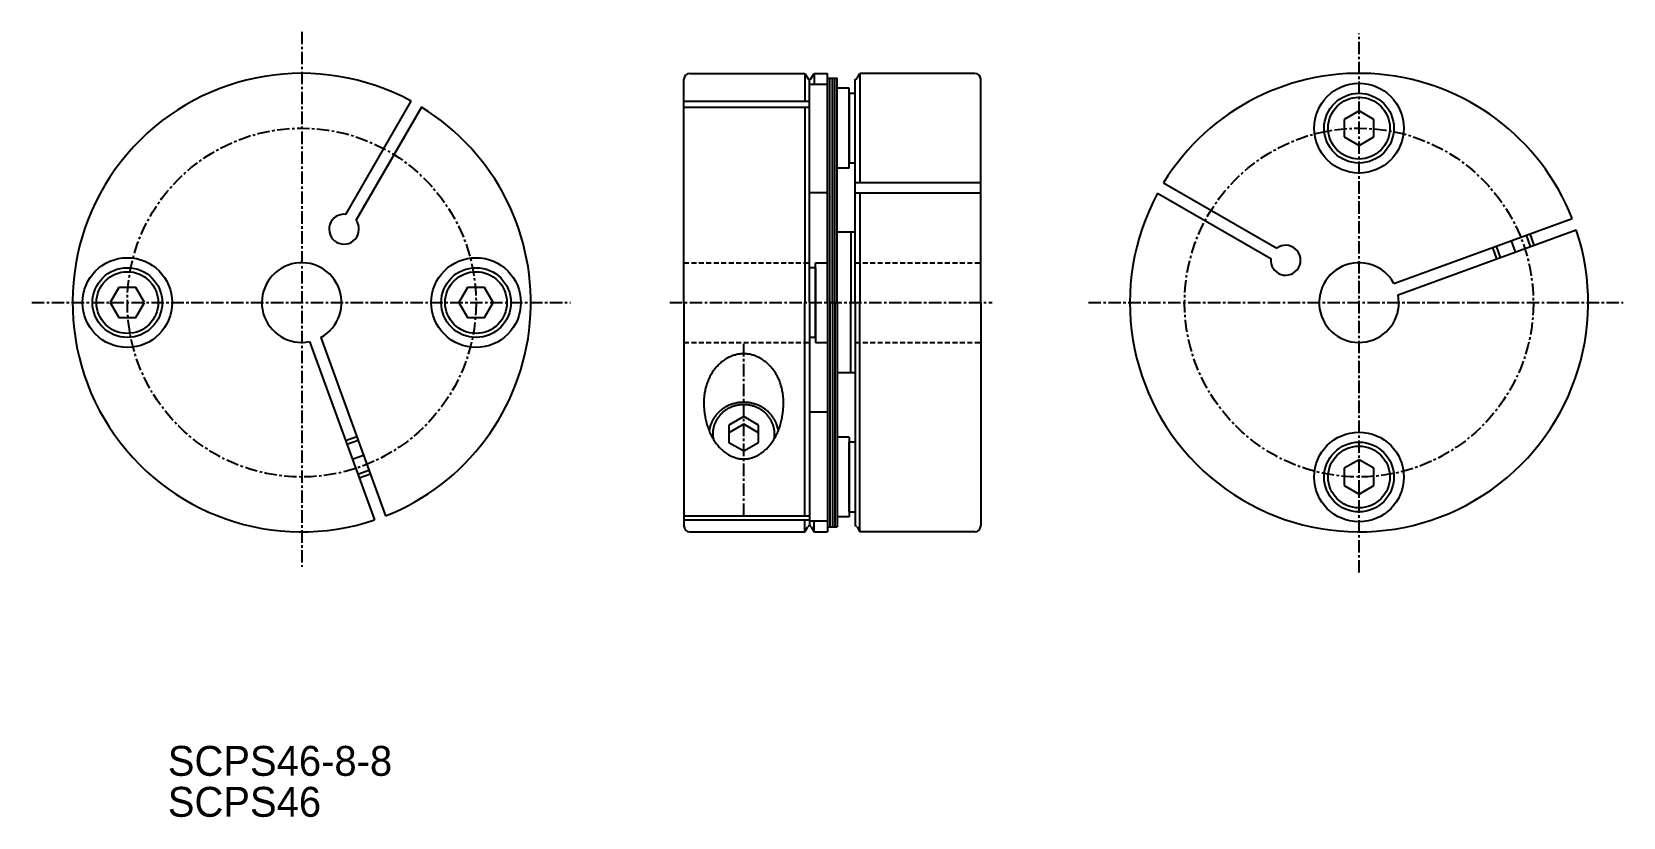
# Model space of a CAD drawing. Extents: x 57 to 216, y 29 to 107.
import ezdxf

# ---------------------------------------------------------------- set-up
doc = ezdxf.new("R2010")
doc.units = 0
doc.linetypes.add('CENTER', pattern=[2, 1.25, -0.25, 0.25, -0.25])
doc.linetypes.add('DASHED', pattern=[0.75, 0.5, -0.25])
doc.layers.get('0').update_dxf_attribs({"linetype": 'CONTINUOUS'})
doc.layers.add('CENTER', color=1, linetype='CENTER')

msp = doc.modelspace()

# ---------------------------------------------------------------- linework, layer by layer
at = {"color": 7, "linetype": 'CONTINUOUS'}
for p, q in [((122.15, 80.27), (122.15, 102.67)), ((122.75, 103.27), (134.29, 103.27)), ((134.29, 103.27), (134.29, 100.48)), ((134.29, 103.27), (134.58, 102.77)), ((134.75, 80.27), (134.75, 102.67)), ((134.93, 102.77), (135.21, 103.27)), ((135.21, 103.27), (135.21, 102.17)), ((135.21, 103.27), (136.55, 103.27)), ((136.55, 89.86), (136.55, 103.27)), ((136.55, 80.27), (136.55, 102.77)), ((136.55, 102.77), (137.55, 102.77)), ((136.8, 80.27), (136.8, 102.77)), ((137.05, 80.27), (137.05, 102.77)), ((137.3, 80.27), (137.3, 102.77)), ((137.55, 80.27), (137.55, 102.77)), ((139.35, 80.27), (139.35, 102.67)), ((139.53, 102.77), (139.81, 103.27)), ((139.81, 103.27), (139.81, 92.29)), ((151.35, 103.27), (139.81, 103.27)), ((151.95, 80.27), (151.95, 102.67)), ((134.75, 102.17), (136.55, 102.17)), ((138.75, 101.77), (137.55, 101.77)), ((138.75, 93.77), (138.75, 101.77)), ((138.75, 101.27), (138.75, 94.27)), ((138.75, 101.27), (139.35, 101.27)), ((94.76, 100.48), (88.2, 89.12)), ((95.8, 99.88), (89.24, 88.52)), ((122.15, 100.48), (134.75, 100.48)), ((122.15, 99.88), (134.75, 99.88)), ((134.29, 99.88), (134.29, 80.27)), ((189.91, 99.5), (188.41, 98.64)), ((191.41, 98.64), (189.91, 99.5)), ((188.41, 98.64), (188.41, 96.91)), ((191.41, 96.91), (191.41, 98.64)), ((188.41, 96.91), (189.91, 96.04)), ((189.91, 96.04), (191.41, 96.91)), ((139.35, 94.27), (138.75, 94.27)), ((138.75, 93.77), (137.55, 93.77)), ((136.55, 91.27), (134.75, 91.27)), ((151.95, 92.29), (139.35, 92.29)), ((151.95, 91.25), (139.35, 91.25)), ((139.81, 91.25), (139.81, 80.27)), ((169.7, 91.25), (181.06, 84.69)), ((170.3, 92.29), (181.66, 85.73)), ((193.42, 82.19), (211.31, 88.7)), ((137.55, 80.27), (137.55, 87.32)), ((139.35, 87.32), (137.55, 87.32)), ((138.89, 87.32), (138.89, 80.27)), ((193.83, 81.06), (211.72, 87.57)), ((135.35, 83.77), (134.75, 83.77)), ((135.35, 80.27), (135.35, 84.27)), ((135.35, 84.27), (136.55, 84.27)), ((135.35, 83.77), (135.35, 80.27)), ((65.42, 81.77), (64.55, 80.27)), ((67.15, 81.77), (65.42, 81.77)), ((68.02, 80.27), (67.15, 81.77)), ((100.42, 81.77), (99.55, 80.27)), ((102.15, 81.77), (100.42, 81.77)), ((103.02, 80.27), (102.15, 81.77)), ((64.55, 80.27), (65.42, 78.77)), ((67.15, 78.77), (68.02, 80.27)), ((99.55, 80.27), (100.42, 78.77)), ((102.15, 78.77), (103.02, 80.27)), ((122.15, 80.27), (122.15, 57.87)), ((134.29, 58.87), (134.29, 80.27)), ((134.75, 80.27), (134.75, 57.87)), ((135.35, 76.77), (135.35, 80.27)), ((135.35, 80.27), (135.35, 76.27)), ((136.55, 80.27), (136.55, 57.77)), ((136.8, 80.27), (136.8, 57.77)), ((137.05, 80.27), (137.05, 57.77)), ((137.3, 80.27), (137.3, 57.77)), ((137.55, 80.27), (137.55, 73.22)), ((137.55, 80.27), (137.55, 57.77)), ((138.89, 73.22), (138.89, 80.27)), ((139.35, 80.27), (139.35, 57.87)), ((139.81, 57.27), (139.81, 80.27)), ((151.95, 80.27), (151.95, 57.87)), ((65.42, 78.77), (67.15, 78.77)), ((100.42, 78.77), (102.15, 78.77)), ((85.7, 76.76), (92.21, 58.87)), ((135.35, 76.77), (134.75, 76.77)), ((84.57, 76.35), (91.09, 58.46)), ((135.35, 76.27), (136.55, 76.27)), ((139.35, 73.22), (137.55, 73.22)), ((136.55, 70.69), (136.55, 57.27)), ((128.15, 68.84), (126.65, 67.98)), ((129.65, 67.98), (128.15, 68.84)), ((136.55, 69.27), (134.75, 69.27)), ((128.15, 68.07), (126.65, 67.2)), ((126.65, 67.98), (126.65, 66.24)), ((129.65, 67.2), (128.15, 68.07)), ((129.65, 66.24), (129.65, 67.98)), ((126.65, 66.24), (128.15, 65.38)), ((128.15, 65.38), (129.65, 66.24)), ((138.75, 66.77), (137.55, 66.77)), ((138.75, 66.77), (138.75, 58.77)), ((138.75, 59.27), (138.75, 66.27)), ((139.35, 66.27), (138.75, 66.27)), ((189.91, 64.5), (188.41, 63.64)), ((191.41, 63.64), (189.91, 64.5)), ((188.41, 63.64), (188.41, 61.91)), ((191.41, 61.91), (191.41, 63.64)), ((188.41, 61.91), (189.91, 61.04)), ((189.91, 61.04), (191.41, 61.91)), ((138.75, 59.27), (139.35, 59.27)), ((122.15, 58.87), (134.75, 58.87)), ((122.15, 58.46), (134.75, 58.46)), ((134.29, 57.27), (134.29, 58.46)), ((134.29, 57.27), (134.58, 57.77)), ((134.75, 58.38), (136.55, 58.38)), ((134.93, 57.77), (135.21, 57.27)), ((135.21, 57.27), (135.21, 58.38)), ((136.55, 57.77), (137.55, 57.77)), ((138.75, 58.77), (137.55, 58.77)), ((139.53, 57.77), (139.81, 57.27)), ((122.75, 57.27), (134.29, 57.27)), ((135.21, 57.27), (136.55, 57.27)), ((151.35, 57.27), (139.81, 57.27))]:
    msp.add_line(p, q, dxfattribs=at)
at = {"color": 3, "linetype": 'CONTINUOUS'}
for p, q in [((207.12, 85.9), (206.71, 87.03)), ((207.5, 86.04), (207.09, 87.16)), ((203.74, 84.67), (203.33, 85.8)), ((204.12, 84.8), (203.71, 85.93)), ((88.18, 66.44), (89.31, 66.85)), ((88.32, 66.07), (89.45, 66.48)), ((89.41, 63.06), (90.54, 63.47)), ((89.55, 62.68), (90.68, 63.09))]:
    msp.add_line(p, q, dxfattribs=at)
at = {"color": 3, "linetype": 'DASHED'}
for p, q in [((122.15, 84.27), (134.75, 84.27)), ((139.35, 84.27), (151.95, 84.27)), ((122.15, 76.27), (134.75, 76.27)), ((139.35, 76.27), (151.95, 76.27))]:
    msp.add_line(p, q, dxfattribs=at)
at = {"color": 7, "linetype": 'CONTINUOUS'}
for points in [[(132.15, 70.25, 0), (132.15, 70.37, 0), (132.15, 70.49, 0), (132.14, 70.61, 0), (132.13, 70.73, 0), (132.12, 70.85, 0), (132.11, 70.96, 0), (132.09, 71.08, 0), (132.08, 71.2, 0), (132.06, 71.32, 0), (132.03, 71.43, 0), (132.01, 71.55, 0), (131.98, 71.67, 0), (131.95, 71.78, 0), (131.92, 71.89, 0), (131.88, 72, 0), (131.85, 72.12, 0), (131.81, 72.23, 0), (131.77, 72.34, 0), (131.73, 72.44, 0), (131.68, 72.55, 0), (131.63, 72.65, 0), (131.58, 72.76, 0), (131.53, 72.86, 0), (131.48, 72.96, 0), (131.42, 73.06, 0), (131.37, 73.16, 0), (131.31, 73.25, 0), (131.25, 73.34, 0), (131.18, 73.44, 0), (131.12, 73.53, 0), (131.05, 73.61, 0), (130.98, 73.7, 0), (130.91, 73.78, 0), (130.84, 73.87, 0), (130.76, 73.94, 0), (130.69, 74.02, 0), (130.61, 74.1, 0), (130.54, 74.17, 0), (130.46, 74.24, 0), (130.38, 74.31, 0), (130.29, 74.37, 0), (130.21, 74.44, 0), (130.12, 74.5, 0), (130.04, 74.55, 0), (129.95, 74.61, 0), (129.86, 74.66, 0), (129.77, 74.71, 0), (129.68, 74.76, 0), (129.59, 74.8, 0), (129.5, 74.84, 0), (129.41, 74.88, 0), (129.31, 74.92, 0), (129.22, 74.95, 0), (129.12, 74.98, 0), (129.03, 75.01, 0), (128.93, 75.04, 0), (128.84, 75.06, 0), (128.74, 75.08, 0), (128.64, 75.09, 0), (128.54, 75.11, 0), (128.45, 75.12, 0), (128.35, 75.12, 0), (128.25, 75.13, 0), (128.15, 75.13, 0), (128.06, 75.13, 0), (127.96, 75.12, 0), (127.86, 75.12, 0), (127.76, 75.11, 0), (127.66, 75.09, 0), (127.57, 75.08, 0), (127.47, 75.06, 0), (127.37, 75.04, 0), (127.28, 75.01, 0), (127.18, 74.98, 0), (127.09, 74.95, 0), (126.99, 74.92, 0), (126.9, 74.88, 0), (126.81, 74.84, 0), (126.71, 74.8, 0), (126.62, 74.76, 0), (126.53, 74.71, 0), (126.44, 74.66, 0), (126.35, 74.61, 0), (126.27, 74.55, 0), (126.18, 74.5, 0), (126.1, 74.44, 0), (126.01, 74.37, 0), (125.93, 74.31, 0), (125.85, 74.24, 0), (125.77, 74.17, 0), (125.69, 74.1, 0), (125.61, 74.02, 0), (125.54, 73.94, 0), (125.47, 73.87, 0), (125.39, 73.78, 0), (125.32, 73.7, 0), (125.26, 73.61, 0), (125.19, 73.53, 0), (125.12, 73.44, 0), (125.06, 73.34, 0), (125, 73.25, 0), (124.94, 73.16, 0), (124.88, 73.06, 0), (124.83, 72.96, 0), (124.77, 72.86, 0), (124.72, 72.76, 0), (124.67, 72.65, 0), (124.62, 72.55, 0), (124.58, 72.44, 0), (124.54, 72.34, 0), (124.5, 72.23, 0), (124.46, 72.12, 0), (124.42, 72, 0), (124.39, 71.89, 0), (124.36, 71.78, 0), (124.33, 71.67, 0), (124.3, 71.55, 0), (124.27, 71.43, 0), (124.25, 71.32, 0), (124.23, 71.2, 0), (124.21, 71.08, 0), (124.2, 70.96, 0), (124.18, 70.85, 0), (124.17, 70.73, 0), (124.16, 70.61, 0), (124.16, 70.49, 0), (124.15, 70.37, 0), (124.15, 70.25, 0)], [(124.15, 70.25, 0), (124.15, 70.11, 0), (124.16, 69.97, 0), (124.16, 69.83, 0), (124.17, 69.69, 0), (124.18, 69.55, 0), (124.2, 69.42, 0), (124.21, 69.28, 0), (124.23, 69.14, 0), (124.25, 69.01, 0), (124.27, 68.87, 0), (124.3, 68.74, 0), (124.33, 68.6, 0), (124.36, 68.47, 0), (124.39, 68.34, 0), (124.42, 68.21, 0), (124.46, 68.08, 0), (124.5, 67.95, 0), (124.54, 67.82, 0), (124.58, 67.7, 0), (124.62, 67.57, 0), (124.67, 67.45, 0), (124.72, 67.33, 0), (124.77, 67.21, 0), (124.83, 67.1, 0), (124.88, 66.98, 0), (124.94, 66.87, 0), (125, 66.76, 0), (125.06, 66.65, 0), (125.12, 66.54, 0), (125.19, 66.44, 0), (125.26, 66.34, 0), (125.32, 66.24, 0), (125.39, 66.14, 0), (125.47, 66.05, 0), (125.54, 65.95, 0), (125.61, 65.86, 0), (125.69, 65.78, 0), (125.77, 65.69, 0), (125.85, 65.61, 0), (125.93, 65.53, 0), (126.01, 65.46, 0), (126.1, 65.38, 0), (126.18, 65.31, 0), (126.27, 65.25, 0), (126.35, 65.18, 0), (126.44, 65.12, 0), (126.53, 65.06, 0), (126.62, 65.01, 0), (126.71, 64.96, 0), (126.81, 64.91, 0), (126.9, 64.86, 0), (126.99, 64.82, 0), (127.09, 64.78, 0), (127.18, 64.75, 0), (127.28, 64.71, 0), (127.37, 64.68, 0), (127.47, 64.66, 0), (127.57, 64.64, 0), (127.66, 64.62, 0), (127.76, 64.6, 0), (127.86, 64.59, 0), (127.96, 64.58, 0), (128.06, 64.58, 0), (128.15, 64.58, 0), (128.25, 64.58, 0), (128.35, 64.58, 0), (128.45, 64.59, 0), (128.54, 64.6, 0), (128.64, 64.62, 0), (128.74, 64.64, 0), (128.84, 64.66, 0), (128.93, 64.68, 0), (129.03, 64.71, 0), (129.12, 64.75, 0), (129.22, 64.78, 0), (129.31, 64.82, 0), (129.41, 64.86, 0), (129.5, 64.91, 0), (129.59, 64.96, 0), (129.68, 65.01, 0), (129.77, 65.06, 0), (129.86, 65.12, 0), (129.95, 65.18, 0), (130.04, 65.25, 0), (130.12, 65.31, 0), (130.21, 65.38, 0), (130.29, 65.46, 0), (130.38, 65.53, 0), (130.46, 65.61, 0), (130.54, 65.69, 0), (130.61, 65.78, 0), (130.69, 65.86, 0), (130.76, 65.95, 0), (130.84, 66.05, 0), (130.91, 66.14, 0), (130.98, 66.24, 0), (131.05, 66.34, 0), (131.12, 66.44, 0), (131.18, 66.54, 0), (131.25, 66.65, 0), (131.31, 66.76, 0), (131.37, 66.87, 0), (131.42, 66.98, 0), (131.48, 67.1, 0), (131.53, 67.21, 0), (131.58, 67.33, 0), (131.63, 67.45, 0), (131.68, 67.57, 0), (131.73, 67.7, 0), (131.77, 67.82, 0), (131.81, 67.95, 0), (131.85, 68.08, 0), (131.88, 68.21, 0), (131.92, 68.34, 0), (131.95, 68.47, 0), (131.98, 68.6, 0), (132.01, 68.74, 0), (132.03, 68.87, 0), (132.06, 69.01, 0), (132.08, 69.14, 0), (132.09, 69.28, 0), (132.11, 69.42, 0), (132.12, 69.55, 0), (132.13, 69.69, 0), (132.14, 69.83, 0), (132.15, 69.97, 0), (132.15, 70.11, 0), (132.15, 70.25, 0)], [(131.62, 67.42, 0), (131.61, 67.49, 0), (131.6, 67.57, 0), (131.58, 67.64, 0), (131.56, 67.71, 0), (131.54, 67.78, 0), (131.53, 67.85, 0), (131.5, 67.92, 0), (131.48, 67.99, 0), (131.46, 68.06, 0), (131.43, 68.13, 0), (131.4, 68.2, 0), (131.37, 68.27, 0), (131.34, 68.34, 0), (131.3, 68.4, 0), (131.27, 68.47, 0), (131.23, 68.54, 0), (131.19, 68.6, 0), (131.16, 68.66, 0), (131.11, 68.73, 0), (131.07, 68.79, 0), (131.03, 68.85, 0), (130.98, 68.91, 0), (130.94, 68.97, 0), (130.89, 69.03, 0), (130.84, 69.08, 0), (130.79, 69.14, 0), (130.73, 69.19, 0), (130.68, 69.25, 0), (130.63, 69.3, 0), (130.57, 69.35, 0), (130.51, 69.4, 0), (130.45, 69.45, 0), (130.39, 69.5, 0), (130.33, 69.55, 0), (130.27, 69.59, 0), (130.21, 69.64, 0), (130.14, 69.68, 0), (130.08, 69.72, 0), (130.01, 69.76, 0), (129.95, 69.8, 0), (129.88, 69.84, 0), (129.81, 69.87, 0), (129.74, 69.9, 0), (129.67, 69.94, 0), (129.6, 69.97, 0), (129.53, 70, 0), (129.45, 70.03, 0), (129.38, 70.05, 0), (129.31, 70.08, 0), (129.23, 70.1, 0), (129.16, 70.12, 0), (129.08, 70.14, 0), (129.01, 70.16, 0), (128.93, 70.18, 0), (128.85, 70.2, 0), (128.78, 70.21, 0), (128.7, 70.22, 0), (128.62, 70.23, 0), (128.54, 70.24, 0), (128.47, 70.25, 0), (128.39, 70.26, 0), (128.31, 70.26, 0), (128.23, 70.26, 0), (128.15, 70.26, 0), (128.07, 70.26, 0), (128, 70.26, 0), (127.92, 70.26, 0), (127.84, 70.25, 0), (127.76, 70.24, 0), (127.68, 70.23, 0), (127.61, 70.22, 0), (127.53, 70.21, 0), (127.45, 70.2, 0), (127.38, 70.18, 0), (127.3, 70.16, 0), (127.22, 70.14, 0), (127.15, 70.12, 0), (127.07, 70.1, 0), (127, 70.08, 0), (126.92, 70.05, 0), (126.85, 70.03, 0), (126.78, 70, 0), (126.71, 69.97, 0), (126.64, 69.94, 0), (126.56, 69.9, 0), (126.5, 69.87, 0), (126.43, 69.84, 0), (126.36, 69.8, 0), (126.29, 69.76, 0), (126.23, 69.72, 0), (126.16, 69.68, 0), (126.1, 69.64, 0), (126.03, 69.59, 0), (125.97, 69.55, 0), (125.91, 69.5, 0), (125.85, 69.45, 0), (125.79, 69.4, 0), (125.74, 69.35, 0), (125.68, 69.3, 0), (125.62, 69.25, 0), (125.57, 69.19, 0), (125.52, 69.14, 0), (125.47, 69.08, 0), (125.42, 69.03, 0), (125.37, 68.97, 0), (125.32, 68.91, 0), (125.28, 68.85, 0), (125.23, 68.79, 0), (125.19, 68.73, 0), (125.15, 68.66, 0), (125.11, 68.6, 0), (125.07, 68.54, 0), (125.04, 68.47, 0), (125, 68.4, 0), (124.97, 68.34, 0), (124.94, 68.27, 0), (124.91, 68.2, 0), (124.88, 68.13, 0), (124.85, 68.06, 0), (124.83, 67.99, 0), (124.8, 67.92, 0), (124.78, 67.85, 0), (124.76, 67.78, 0), (124.74, 67.71, 0), (124.72, 67.64, 0), (124.71, 67.57, 0), (124.7, 67.49, 0), (124.69, 67.42, 0)], [(131.2, 66.57, 0), (131.21, 66.65, 0), (131.23, 66.73, 0), (131.24, 66.81, 0), (131.24, 66.89, 0), (131.25, 66.97, 0), (131.25, 67.05, 0), (131.25, 67.13, 0), (131.25, 67.21, 0), (131.25, 67.29, 0), (131.24, 67.37, 0), (131.23, 67.45, 0), (131.22, 67.53, 0), (131.21, 67.61, 0), (131.19, 67.68, 0), (131.17, 67.76, 0), (131.15, 67.84, 0), (131.13, 67.92, 0), (131.11, 67.99, 0), (131.08, 68.07, 0), (131.05, 68.15, 0), (131.02, 68.22, 0), (130.99, 68.29, 0), (130.95, 68.37, 0), (130.91, 68.44, 0), (130.87, 68.51, 0), (130.83, 68.58, 0), (130.79, 68.65, 0), (130.74, 68.71, 0), (130.69, 68.78, 0), (130.64, 68.84, 0), (130.59, 68.91, 0), (130.54, 68.97, 0), (130.48, 69.03, 0), (130.43, 69.09, 0), (130.37, 69.15, 0), (130.31, 69.2, 0), (130.25, 69.26, 0), (130.18, 69.31, 0), (130.12, 69.36, 0), (130.05, 69.41, 0), (129.98, 69.46, 0), (129.91, 69.51, 0), (129.84, 69.55, 0), (129.77, 69.6, 0), (129.7, 69.64, 0), (129.62, 69.68, 0), (129.55, 69.71, 0), (129.47, 69.75, 0), (129.39, 69.78, 0), (129.31, 69.81, 0), (129.24, 69.84, 0), (129.16, 69.87, 0), (129.07, 69.89, 0), (128.99, 69.91, 0), (128.91, 69.94, 0), (128.83, 69.95, 0), (128.75, 69.97, 0), (128.66, 69.98, 0), (128.58, 70, 0), (128.49, 70.01, 0), (128.41, 70.01, 0), (128.32, 70.02, 0), (128.24, 70.02, 0), (128.15, 70.02, 0), (128.07, 70.02, 0), (127.98, 70.02, 0), (127.9, 70.01, 0), (127.81, 70.01, 0), (127.73, 70, 0), (127.64, 69.98, 0), (127.56, 69.97, 0), (127.48, 69.95, 0), (127.39, 69.94, 0), (127.31, 69.91, 0), (127.23, 69.89, 0), (127.15, 69.87, 0), (127.07, 69.84, 0), (126.99, 69.81, 0), (126.91, 69.78, 0), (126.83, 69.75, 0), (126.76, 69.71, 0), (126.68, 69.68, 0), (126.61, 69.64, 0), (126.53, 69.6, 0), (126.46, 69.55, 0), (126.39, 69.51, 0), (126.32, 69.46, 0), (126.25, 69.41, 0), (126.19, 69.36, 0), (126.12, 69.31, 0), (126.06, 69.26, 0), (126, 69.2, 0), (125.94, 69.15, 0), (125.88, 69.09, 0), (125.82, 69.03, 0), (125.77, 68.97, 0), (125.71, 68.91, 0), (125.66, 68.84, 0), (125.61, 68.78, 0), (125.56, 68.71, 0), (125.52, 68.65, 0), (125.47, 68.58, 0), (125.43, 68.51, 0), (125.39, 68.44, 0), (125.36, 68.37, 0), (125.32, 68.29, 0), (125.29, 68.22, 0), (125.25, 68.15, 0), (125.23, 68.07, 0), (125.2, 67.99, 0), (125.17, 67.92, 0), (125.15, 67.84, 0), (125.13, 67.76, 0), (125.11, 67.68, 0), (125.1, 67.61, 0), (125.08, 67.53, 0), (125.07, 67.45, 0), (125.06, 67.37, 0), (125.06, 67.29, 0), (125.06, 67.21, 0), (125.05, 67.13, 0), (125.05, 67.05, 0), (125.06, 66.97, 0), (125.06, 66.89, 0), (125.07, 66.81, 0), (125.08, 66.73, 0), (125.09, 66.65, 0), (125.11, 66.57, 0)]]:
    msp.add_polyline3d(points, dxfattribs=at)
for centre, radius in [((189.91, 97.77), 4.5), ((189.91, 97.77), 3.5), ((189.91, 97.77), 3.1), ((66.29, 80.27), 4.5), ((101.29, 80.27), 4.5), ((66.29, 80.27), 3.5), ((66.29, 80.27), 3.1), ((101.29, 80.27), 3.5), ((101.29, 80.27), 3.1), ((189.91, 62.77), 4.5), ((189.91, 62.77), 3.5), ((189.91, 62.77), 3.1)]:
    msp.add_circle(centre, radius, dxfattribs=at)
for centre, radius, start, end in [((83.79, 80.27), 23, 61.4948, 288.5052), ((122.75, 102.67), 0.6, 90, 180), ((134.75, 102.87), 0.2, 210, 330), ((139.35, 102.87), 0.2, 270, 330), ((151.35, 102.67), 0.6, 0, 90), ((189.91, 80.27), 23, 21.4948, 148.5052), ((83.79, 80.27), 23, 291.4948, 58.5052), ((189.91, 80.27), 23, 151.4948, 18.5052), ((88.04, 87.63), 1.5, 83.5782, 36.4218), ((182.55, 84.52), 1.5, 173.5782, 126.4218), ((83.79, 80.27), 4, 298.6269, 281.3731), ((189.91, 80.27), 4, 28.6269, 11.3731), ((122.75, 57.87), 0.6, 180, 270), ((134.75, 57.67), 0.2, 30, 150), ((139.35, 57.67), 0.2, 30, 90), ((151.35, 57.87), 0.6, 270, 0)]:
    msp.add_arc(centre, radius, start, end, dxfattribs=at)
at = {"layer": 'CENTER', "color": 1, "linetype": 'CENTER'}
for p, q in [((83.79, 107.43), (83.79, 53.76)), ((189.91, 53.19), (189.91, 107.27)), ((205.62, 85.35), (205.21, 86.48)), ((56.7, 80.27), (110.78, 80.27)), ((120.74, 80.27), (153.09, 80.27)), ((162.75, 80.27), (216.42, 80.27)), ((128.15, 58.87), (128.15, 76.27)), ((88.86, 64.56), (89.99, 64.97))]:
    msp.add_line(p, q, dxfattribs=at)
for centre in [(83.79, 80.27), (189.91, 80.27)]:
    msp.add_circle(centre, 17.5, dxfattribs=at)

# ---------------------------------------------------------------- texts
at = {"color": 7, "linetype": 'CONTINUOUS'}
for s, p in [('SCPS46-8-8', (70.35, 32.79)), ('SCPS46', (70.35, 28.68))]:
    msp.add_text(s, height=3, dxfattribs=at).set_placement(p)

doc.saveas('drawing.dxf')
